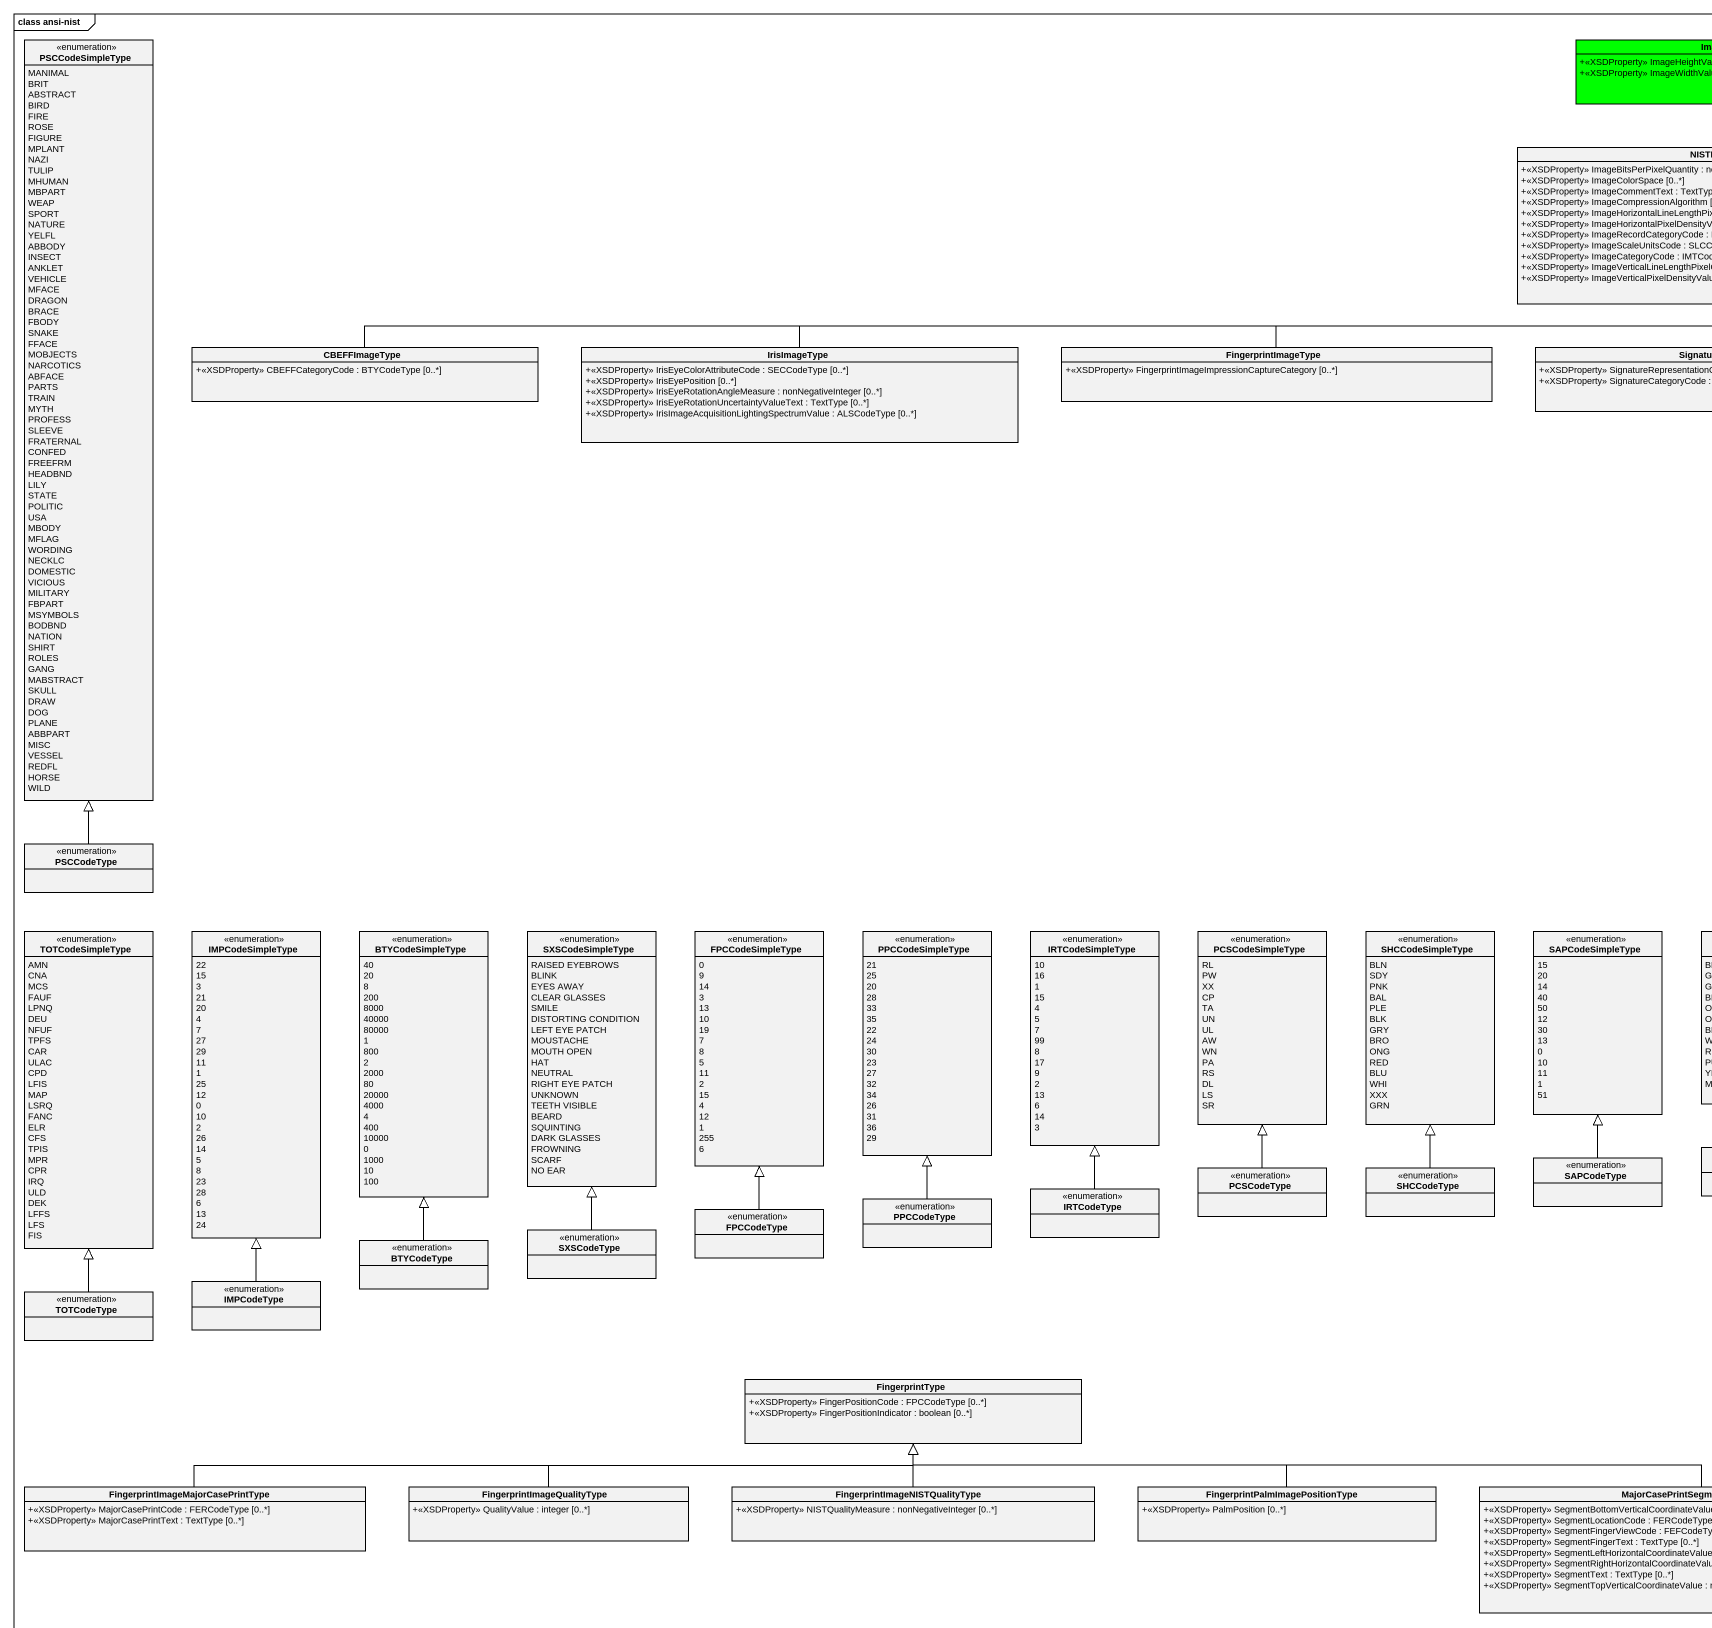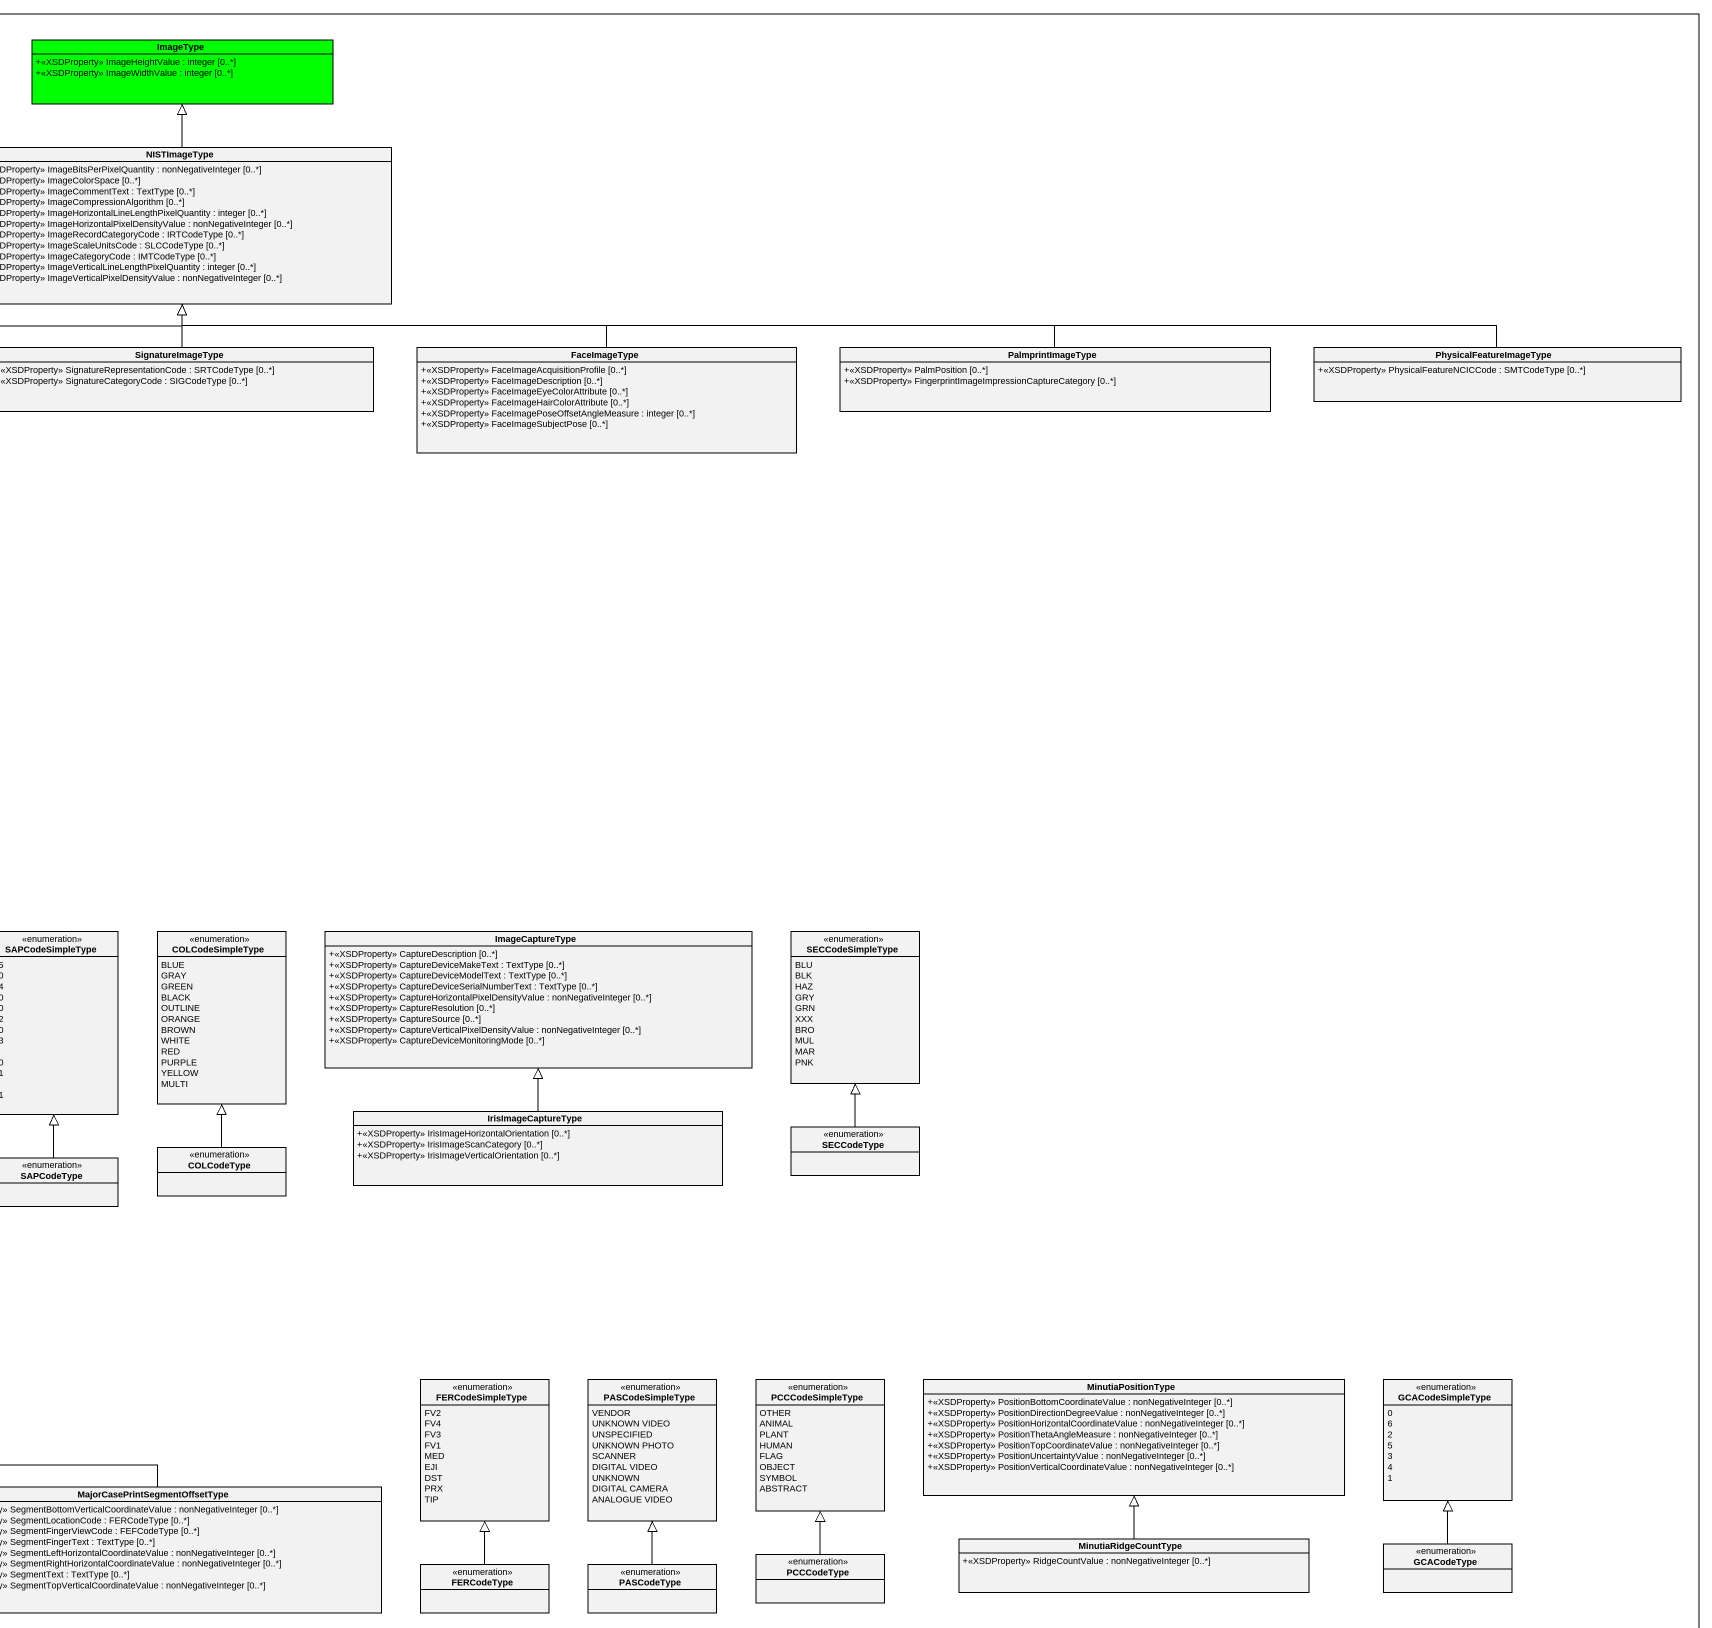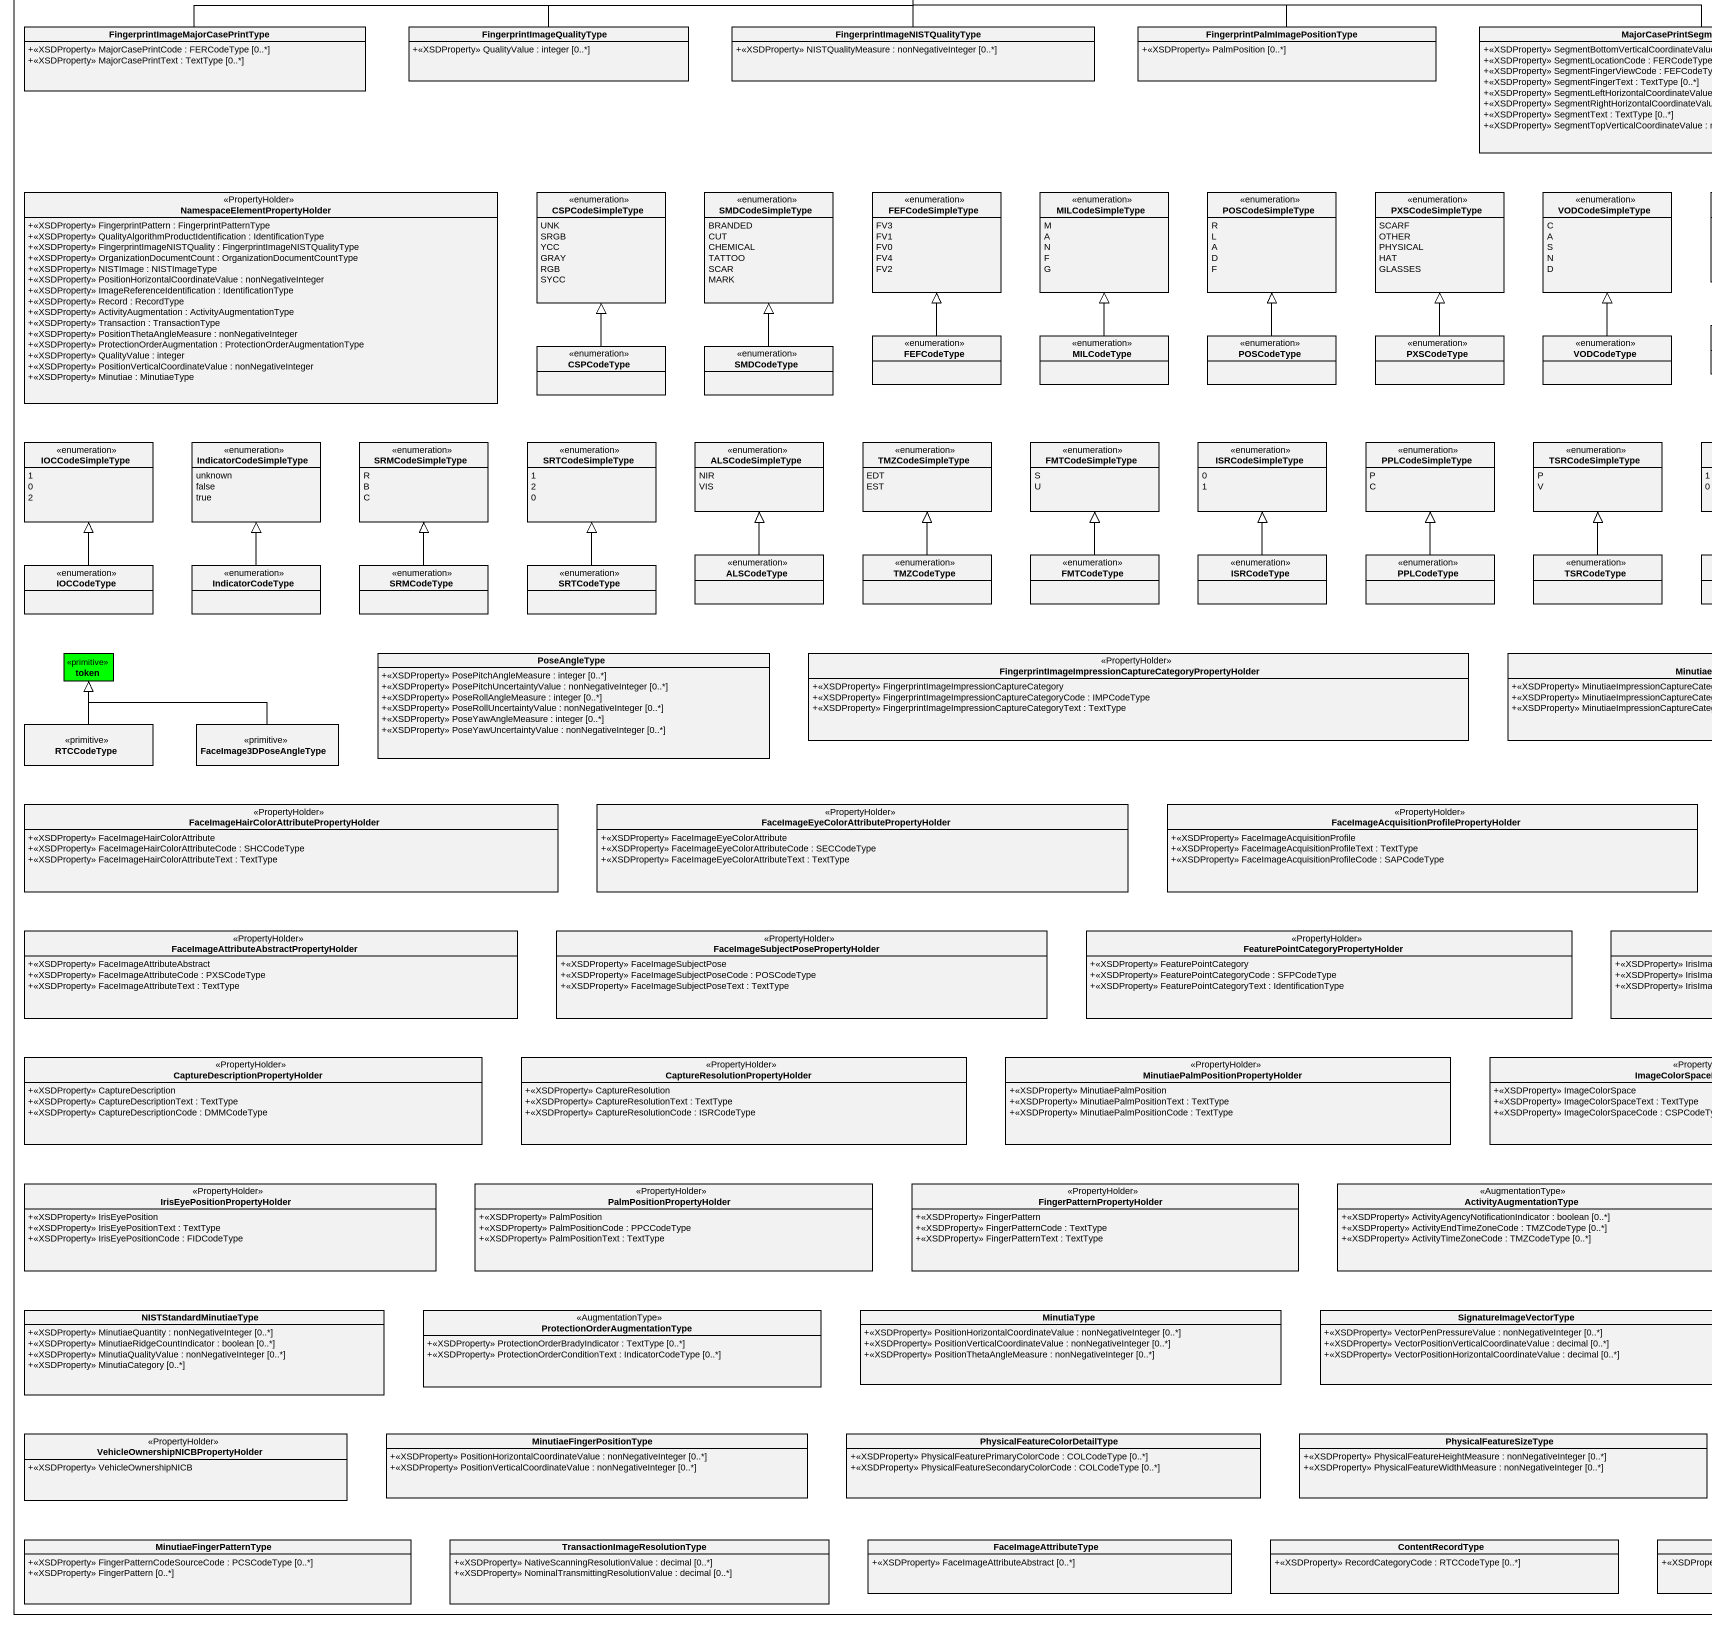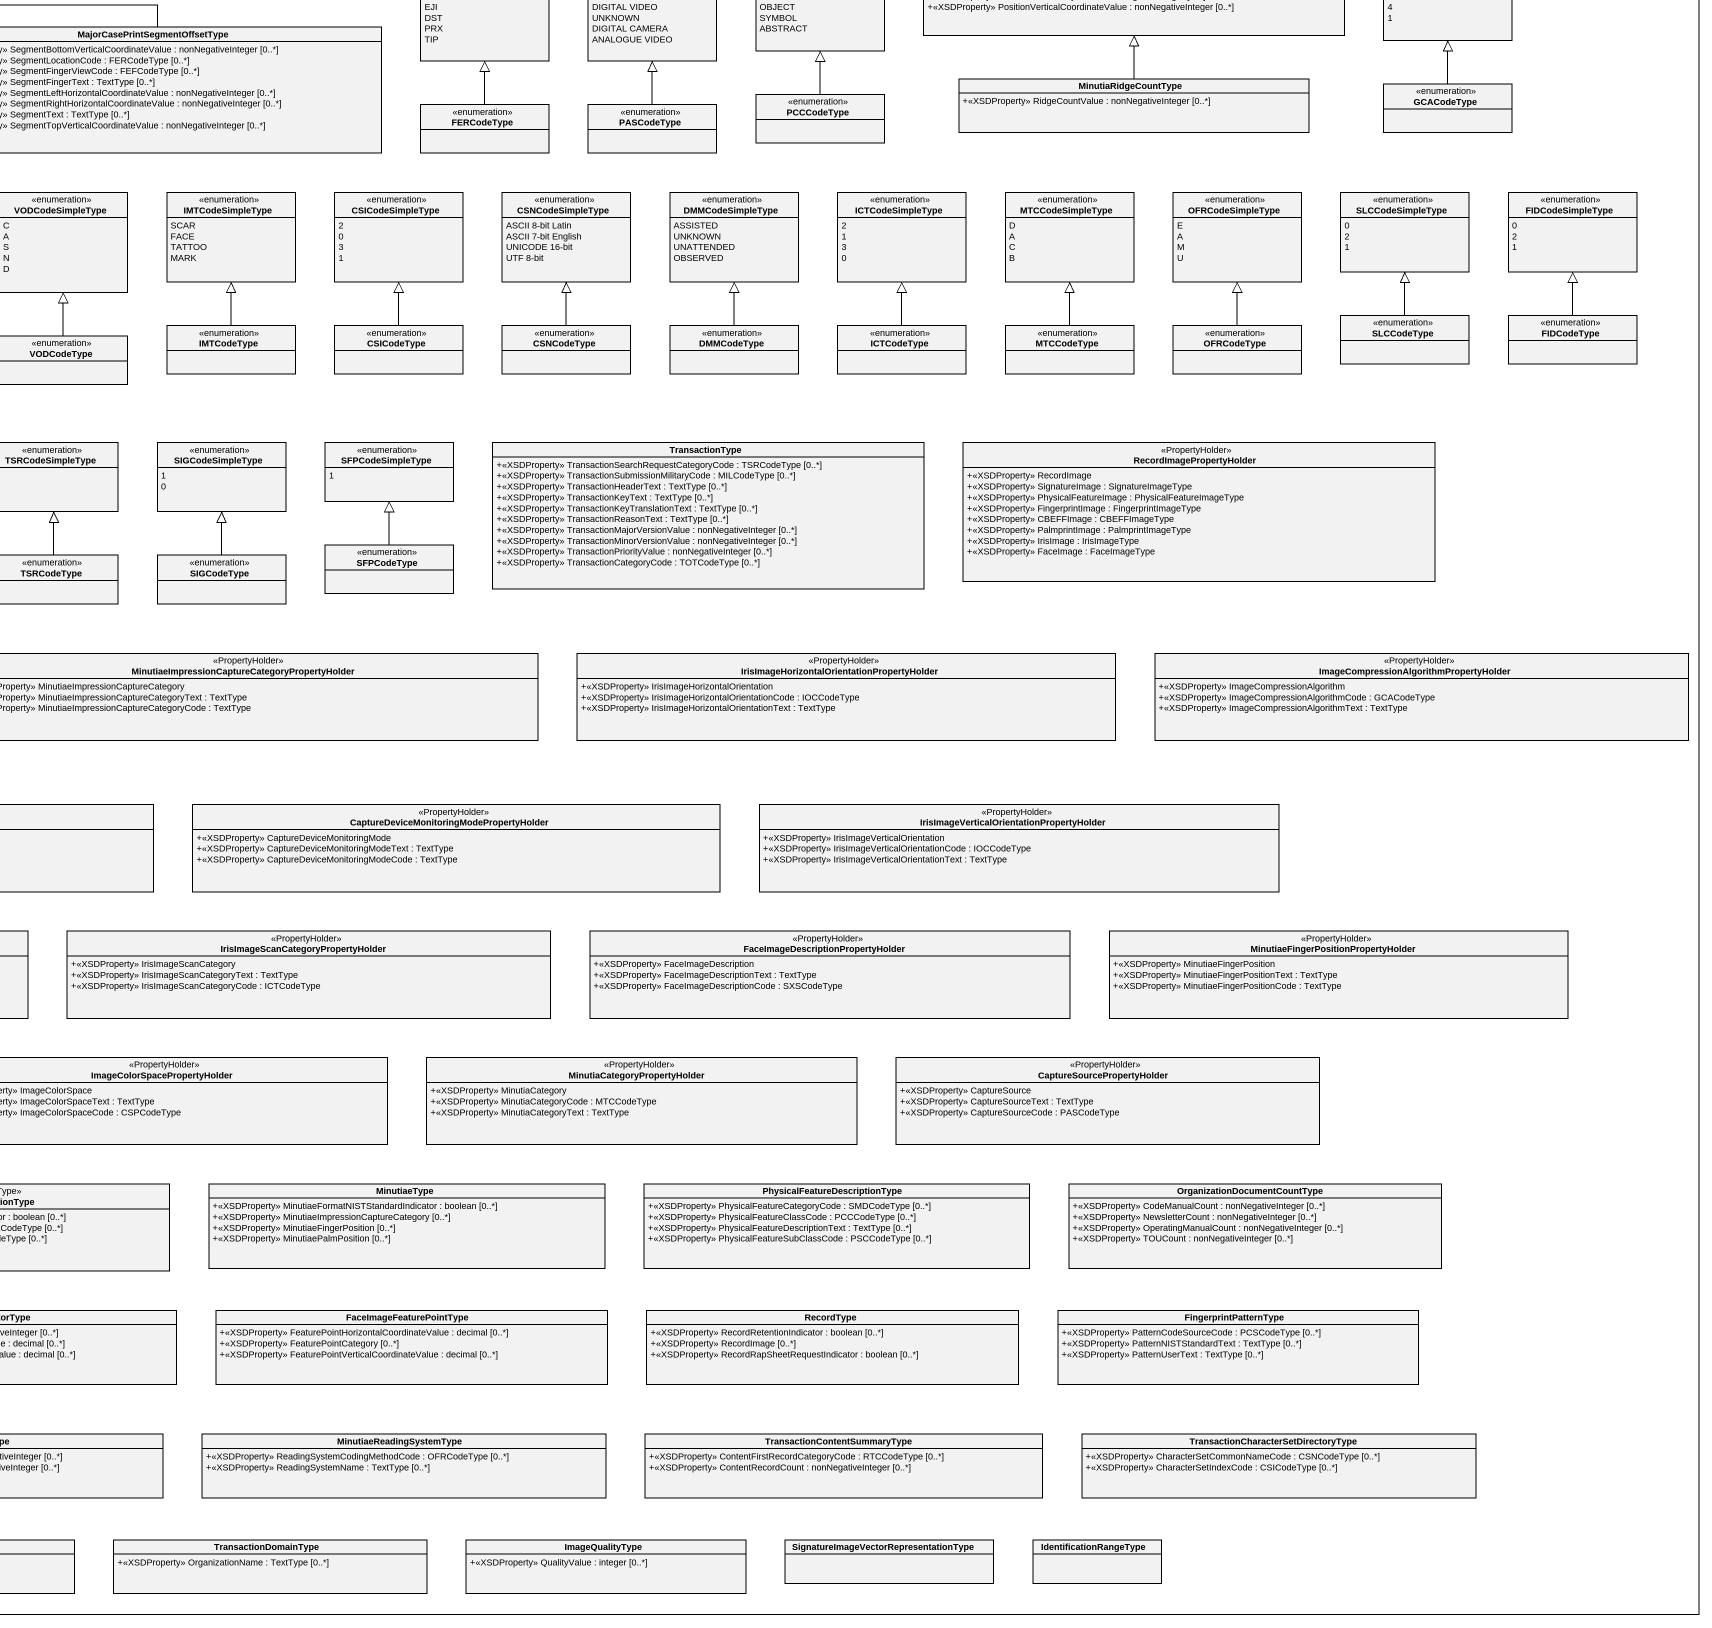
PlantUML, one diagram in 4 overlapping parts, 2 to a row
@startuml
mainframe class ansi-nist
hide circle
hide empty members
skinparam classAttributeIconSize 0
enum PSCCodeSimpleType {
  MANIMAL
  BRIT
  ABSTRACT
  BIRD
  FIRE
  ROSE
  FIGURE
  MPLANT
  NAZI
  TULIP
  MHUMAN
  MBPART
  WEAP
  SPORT
  NATURE
  YELFL
  ABBODY
  INSECT
  ANKLET
  VEHICLE
  MFACE
  DRAGON
  BRACE
  FBODY
  SNAKE
  FFACE
  MOBJECTS
  NARCOTICS
  ABFACE
  PARTS
  TRAIN
  MYTH
  PROFESS
  SLEEVE
  FRATERNAL
  CONFED
  FREEFRM
  HEADBND
  LILY
  STATE
  POLITIC
  USA
  MBODY
  MFLAG
  WORDING
  NECKLC
  DOMESTIC
  VICIOUS
  MILITARY
  FBPART
  MSYMBOLS
  BODBND
  NATION
  SHIRT
  ROLES
  GANG
  MABSTRACT
  SKULL
  DRAW
  DOG
  PLANE
  ABBPART
  MISC
  VESSEL
  REDFL
  HORSE
  WILD
}
class ImageType #00FF00 {
  +<<XSDProperty>> ImageHeightValue : integer [0..*]
  +<<XSDProperty>> ImageWidthValue : integer [0..*]
}
class NISTImageType {
  +<<XSDProperty>> ImageBitsPerPixelQuantity : nonNegativeInteger [0..*]
  +<<XSDProperty>> ImageColorSpace [0..*]
  +<<XSDProperty>> ImageCommentText : TextType [0..*]
  +<<XSDProperty>> ImageCompressionAlgorithm [0..*]
  +<<XSDProperty>> ImageHorizontalLineLengthPixelQuantity : integer [0..*]
  +<<XSDProperty>> ImageHorizontalPixelDensityValue : nonNegativeInteger [0..*]
  +<<XSDProperty>> ImageRecordCategoryCode : IRTCodeType [0..*]
  +<<XSDProperty>> ImageScaleUnitsCode : SLCCodeType [0..*]
  +<<XSDProperty>> ImageCategoryCode : IMTCodeType [0..*]
  +<<XSDProperty>> ImageVerticalLineLengthPixelQuantity : integer [0..*]
  +<<XSDProperty>> ImageVerticalPixelDensityValue : nonNegativeInteger [0..*]
}
class CBEFFImageType {
  +<<XSDProperty>> CBEFFCategoryCode : BTYCodeType [0..*]
}
class IrisImageType {
  +<<XSDProperty>> IrisEyeColorAttributeCode : SECCodeType [0..*]
  +<<XSDProperty>> IrisEyePosition [0..*]
  +<<XSDProperty>> IrisEyeRotationAngleMeasure : nonNegativeInteger [0..*]
  +<<XSDProperty>> IrisEyeRotationUncertaintyValueText : TextType [0..*]
  +<<XSDProperty>> IrisImageAcquisitionLightingSpectrumValue : ALSCodeType [0..*]
}
class FingerprintImageType {
  +<<XSDProperty>> FingerprintImageImpressionCaptureCategory [0..*]
}
class SignatureImageType {
  +<<XSDProperty>> SignatureRepresentationCode : SRTCodeType [0..*]
  +<<XSDProperty>> SignatureCategoryCode : SIGCodeType [0..*]
}
class FaceImageType {
  +<<XSDProperty>> FaceImageAcquisitionProfile [0..*]
  +<<XSDProperty>> FaceImageDescription [0..*]
  +<<XSDProperty>> FaceImageEyeColorAttribute [0..*]
  +<<XSDProperty>> FaceImageHairColorAttribute [0..*]
  +<<XSDProperty>> FaceImagePoseOffsetAngleMeasure : integer [0..*]
  +<<XSDProperty>> FaceImageSubjectPose [0..*]
}
class PalmprintImageType {
  +<<XSDProperty>> PalmPosition [0..*]
  +<<XSDProperty>> FingerprintImageImpressionCaptureCategory [0..*]
}
class PhysicalFeatureImageType {
  +<<XSDProperty>> PhysicalFeatureNCICCode : SMTCodeType [0..*]
}
enum PSCCodeType
enum TOTCodeSimpleType {
  AMN
  CNA
  MCS
  FAUF
  LPNQ
  DEU
  NFUF
  TPFS
  CAR
  ULAC
  CPD
  LFIS
  MAP
  LSRQ
  FANC
  ELR
  CFS
  TPIS
  MPR
  CPR
  IRQ
  ULD
  DEK
  LFFS
  LFS
  FIS
}
enum IMPCodeSimpleType {
  22
  15
  3
  21
  20
  4
  7
  27
  29
  11
  1
  25
  12
  0
  10
  2
  26
  14
  5
  8
  23
  28
  6
  13
  24
}
enum BTYCodeSimpleType {
  40
  20
  8
  200
  8000
  40000
  80000
  1
  800
  2
  2000
  80
  20000
  4000
  4
  400
  10000
  0
  1000
  10
  100
}
enum SXSCodeSimpleType {
  RAISED EYEBROWS
  BLINK
  EYES AWAY
  CLEAR GLASSES
  SMILE
  DISTORTING CONDITION
  LEFT EYE PATCH
  MOUSTACHE
  MOUTH OPEN
  HAT
  NEUTRAL
  RIGHT EYE PATCH
  UNKNOWN
  TEETH VISIBLE
  BEARD
  SQUINTING
  DARK GLASSES
  FROWNING
  SCARF
  NO EAR
}
enum FPCCodeSimpleType {
  0
  9
  14
  3
  13
  10
  19
  7
  8
  5
  11
  2
  15
  4
  12
  1
  255
  6
}
enum PPCCodeSimpleType {
  21
  25
  20
  28
  33
  35
  22
  24
  30
  23
  27
  32
  34
  26
  31
  36
  29
}
enum IRTCodeSimpleType {
  10
  16
  1
  15
  4
  5
  7
  99
  8
  17
  9
  2
  13
  6
  14
  3
}
enum PCSCodeSimpleType {
  RL
  PW
  XX
  CP
  TA
  UN
  UL
  AW
  WN
  PA
  RS
  DL
  LS
  SR
}
enum SHCCodeSimpleType {
  BLN
  SDY
  PNK
  BAL
  PLE
  BLK
  GRY
  BRO
  ONG
  RED
  BLU
  WHI
  XXX
  GRN
}
enum SAPCodeSimpleType {
  15
  20
  14
  40
  50
  12
  30
  13
  0
  10
  11
  1
  51
}
enum COLCodeSimpleType {
  BLUE
  GRAY
  GREEN
  BLACK
  OUTLINE
  ORANGE
  BROWN
  WHITE
  RED
  PURPLE
  YELLOW
  MULTI
}
class ImageCaptureType {
  +<<XSDProperty>> CaptureDescription [0..*]
  +<<XSDProperty>> CaptureDeviceMakeText : TextType [0..*]
  +<<XSDProperty>> CaptureDeviceModelText : TextType [0..*]
  +<<XSDProperty>> CaptureDeviceSerialNumberText : TextType [0..*]
  +<<XSDProperty>> CaptureHorizontalPixelDensityValue : nonNegativeInteger [0..*]
  +<<XSDProperty>> CaptureResolution [0..*]
  +<<XSDProperty>> CaptureSource [0..*]
  +<<XSDProperty>> CaptureVerticalPixelDensityValue : nonNegativeInteger [0..*]
  +<<XSDProperty>> CaptureDeviceMonitoringMode [0..*]
}
enum SECCodeSimpleType {
  BLU
  BLK
  HAZ
  GRY
  GRN
  XXX
  BRO
  MUL
  MAR
  PNK
}
class IrisImageCaptureType {
  +<<XSDProperty>> IrisImageHorizontalOrientation [0..*]
  +<<XSDProperty>> IrisImageScanCategory [0..*]
  +<<XSDProperty>> IrisImageVerticalOrientation [0..*]
}
enum SECCodeType
enum PCSCodeType
enum SHCCodeType
enum SAPCodeType
enum COLCodeType
enum FPCCodeType
enum PPCCodeType
enum IRTCodeType
enum BTYCodeType
enum SXSCodeType
enum TOTCodeType
enum IMPCodeType
class FingerprintType {
  +<<XSDProperty>> FingerPositionCode : FPCCodeType [0..*]
  +<<XSDProperty>> FingerPositionIndicator : boolean [0..*]
}
enum FERCodeSimpleType {
  FV2
  FV4
  FV3
  FV1
  MED
  EJI
  DST
  PRX
  TIP
}
enum PASCodeSimpleType {
  VENDOR
  UNKNOWN VIDEO
  UNSPECIFIED
  UNKNOWN PHOTO
  SCANNER
  DIGITAL VIDEO
  UNKNOWN
  DIGITAL CAMERA
  ANALOGUE VIDEO
}
enum PCCCodeSimpleType {
  OTHER
  ANIMAL
  PLANT
  HUMAN
  FLAG
  OBJECT
  SYMBOL
  ABSTRACT
}
class MinutiaPositionType {
  +<<XSDProperty>> PositionBottomCoordinateValue : nonNegativeInteger [0..*]
  +<<XSDProperty>> PositionDirectionDegreeValue : nonNegativeInteger [0..*]
  +<<XSDProperty>> PositionHorizontalCoordinateValue : nonNegativeInteger [0..*]
  +<<XSDProperty>> PositionThetaAngleMeasure : nonNegativeInteger [0..*]
  +<<XSDProperty>> PositionTopCoordinateValue : nonNegativeInteger [0..*]
  +<<XSDProperty>> PositionUncertaintyValue : nonNegativeInteger [0..*]
  +<<XSDProperty>> PositionVerticalCoordinateValue : nonNegativeInteger [0..*]
}
enum GCACodeSimpleType {
  0
  6
  2
  5
  3
  4
  1
}
class "FingerprintImageMajorCasePrintType" as FingerprintImageMajorCasePri {
  +<<XSDProperty>> MajorCasePrintCode : FERCodeType [0..*]
  +<<XSDProperty>> MajorCasePrintText : TextType [0..*]
}
class FingerprintImageQualityType {
  +<<XSDProperty>> QualityValue : integer [0..*]
}
class "FingerprintImageNISTQualityType" as FingerprintImageNISTQualityT {
  +<<XSDProperty>> NISTQualityMeasure : nonNegativeInteger [0..*]
}
class "FingerprintPalmImagePositionType" as FingerprintPalmImagePosition {
  +<<XSDProperty>> PalmPosition [0..*]
}
class "MajorCasePrintSegmentOffsetType" as MajorCasePrintSegmentOffsetT {
  +<<XSDProperty>> SegmentBottomVerticalCoordinateValue : nonNegativeInteger [0..*]
  +<<XSDProperty>> SegmentLocationCode : FERCodeType [0..*]
  +<<XSDProperty>> SegmentFingerViewCode : FEFCodeType [0..*]
  +<<XSDProperty>> SegmentFingerText : TextType [0..*]
  +<<XSDProperty>> SegmentLeftHorizontalCoordinateValue : nonNegativeInteger [0..*]
  +<<XSDProperty>> SegmentRightHorizontalCoordinateValue : nonNegativeInteger [0..*]
  +<<XSDProperty>> SegmentText : TextType [0..*]
  +<<XSDProperty>> SegmentTopVerticalCoordinateValue : nonNegativeInteger [0..*]
}
enum FERCodeType
enum PASCodeType
enum PCCCodeType
class MinutiaRidgeCountType {
  +<<XSDProperty>> RidgeCountValue : nonNegativeInteger [0..*]
}
enum GCACodeType
class "NamespaceElementPropertyHolder" as NamespaceElementPropertyHold <<PropertyHolder>> {
  +<<XSDProperty>> FingerprintPattern : FingerprintPatternType
  +<<XSDProperty>> QualityAlgorithmProductIdentification : IdentificationType
  +<<XSDProperty>> FingerprintImageNISTQuality : FingerprintImageNISTQualityType
  +<<XSDProperty>> OrganizationDocumentCount : OrganizationDocumentCountType
  +<<XSDProperty>> NISTImage : NISTImageType
  +<<XSDProperty>> PositionHorizontalCoordinateValue : nonNegativeInteger
  +<<XSDProperty>> ImageReferenceIdentification : IdentificationType
  +<<XSDProperty>> Record : RecordType
  +<<XSDProperty>> ActivityAugmentation : ActivityAugmentationType
  +<<XSDProperty>> Transaction : TransactionType
  +<<XSDProperty>> PositionThetaAngleMeasure : nonNegativeInteger
  +<<XSDProperty>> ProtectionOrderAugmentation : ProtectionOrderAugmentationType
  +<<XSDProperty>> QualityValue : integer
  +<<XSDProperty>> PositionVerticalCoordinateValue : nonNegativeInteger
  +<<XSDProperty>> Minutiae : MinutiaeType
}
enum CSPCodeSimpleType {
  UNK
  SRGB
  YCC
  GRAY
  RGB
  SYCC
}
enum SMDCodeSimpleType {
  BRANDED
  CUT
  CHEMICAL
  TATTOO
  SCAR
  MARK
}
enum FEFCodeSimpleType {
  FV3
  FV1
  FV0
  FV4
  FV2
}
enum MILCodeSimpleType {
  M
  A
  N
  F
  G
}
enum POSCodeSimpleType {
  R
  L
  A
  D
  F
}
enum PXSCodeSimpleType {
  SCARF
  OTHER
  PHYSICAL
  HAT
  GLASSES
}
enum VODCodeSimpleType {
  C
  A
  S
  N
  D
}
enum IMTCodeSimpleType {
  SCAR
  FACE
  TATTOO
  MARK
}
enum CSICodeSimpleType {
  2
  0
  3
  1
}
enum CSNCodeSimpleType {
  ASCII 8-bit Latin
  ASCII 7-bit English
  UNICODE 16-bit
  UTF 8-bit
}
enum DMMCodeSimpleType {
  ASSISTED
  UNKNOWN
  UNATTENDED
  OBSERVED
}
enum ICTCodeSimpleType {
  2
  1
  3
  0
}
enum MTCCodeSimpleType {
  D
  A
  C
  B
}
enum OFRCodeSimpleType {
  E
  A
  M
  U
}
enum SLCCodeSimpleType {
  0
  2
  1
}
enum FIDCodeSimpleType {
  0
  2
  1
}
enum FEFCodeType
enum MILCodeType
enum POSCodeType
enum PXSCodeType
enum VODCodeType
enum IMTCodeType
enum CSICodeType
enum CSNCodeType
enum DMMCodeType
enum ICTCodeType
enum MTCCodeType
enum OFRCodeType
enum SLCCodeType
enum FIDCodeType
enum CSPCodeType
enum SMDCodeType
enum IOCCodeSimpleType {
  1
  0
  2
}
enum IndicatorCodeSimpleType {
  unknown
  false
  true
}
enum SRMCodeSimpleType {
  R
  B
  C
}
enum SRTCodeSimpleType {
  1
  2
  0
}
enum ALSCodeSimpleType {
  NIR
  VIS
}
enum TMZCodeSimpleType {
  EDT
  EST
}
enum FMTCodeSimpleType {
  S
  U
}
enum ISRCodeSimpleType {
  0
  1
}
enum PPLCodeSimpleType {
  P
  C
}
enum TSRCodeSimpleType {
  P
  V
}
enum SIGCodeSimpleType {
  1
  0
}
enum SFPCodeSimpleType {
  1
}
class TransactionType {
  +<<XSDProperty>> TransactionSearchRequestCategoryCode : TSRCodeType [0..*]
  +<<XSDProperty>> TransactionSubmissionMilitaryCode : MILCodeType [0..*]
  +<<XSDProperty>> TransactionHeaderText : TextType [0..*]
  +<<XSDProperty>> TransactionKeyText : TextType [0..*]
  +<<XSDProperty>> TransactionKeyTranslationText : TextType [0..*]
  +<<XSDProperty>> TransactionReasonText : TextType [0..*]
  +<<XSDProperty>> TransactionMajorVersionValue : nonNegativeInteger [0..*]
  +<<XSDProperty>> TransactionMinorVersionValue : nonNegativeInteger [0..*]
  +<<XSDProperty>> TransactionPriorityValue : nonNegativeInteger [0..*]
  +<<XSDProperty>> TransactionCategoryCode : TOTCodeType [0..*]
}
class RecordImagePropertyHolder <<PropertyHolder>> {
  +<<XSDProperty>> RecordImage
  +<<XSDProperty>> SignatureImage : SignatureImageType
  +<<XSDProperty>> PhysicalFeatureImage : PhysicalFeatureImageType
  +<<XSDProperty>> FingerprintImage : FingerprintImageType
  +<<XSDProperty>> CBEFFImage : CBEFFImageType
  +<<XSDProperty>> PalmprintImage : PalmprintImageType
  +<<XSDProperty>> IrisImage : IrisImageType
  +<<XSDProperty>> FaceImage : FaceImageType
}
enum IOCCodeType
enum IndicatorCodeType
enum SRMCodeType
enum SRTCodeType
enum ALSCodeType
enum TMZCodeType
enum FMTCodeType
enum ISRCodeType
enum PPLCodeType
enum TSRCodeType
enum SIGCodeType
enum SFPCodeType
class token <<primitive>> #00FF00
class PoseAngleType {
  +<<XSDProperty>> PosePitchAngleMeasure : integer [0..*]
  +<<XSDProperty>> PosePitchUncertaintyValue : nonNegativeInteger [0..*]
  +<<XSDProperty>> PoseRollAngleMeasure : integer [0..*]
  +<<XSDProperty>> PoseRollUncertaintyValue : nonNegativeInteger [0..*]
  +<<XSDProperty>> PoseYawAngleMeasure : integer [0..*]
  +<<XSDProperty>> PoseYawUncertaintyValue : nonNegativeInteger [0..*]
}
class "FingerprintImageImpressionCaptureCategoryPropertyHolder" as FingerprintImageImpressionCa <<PropertyHolder>> {
  +<<XSDProperty>> FingerprintImageImpressionCaptureCategory
  +<<XSDProperty>> FingerprintImageImpressionCaptureCategoryCode : IMPCodeType
  +<<XSDProperty>> FingerprintImageImpressionCaptureCategoryText : TextType
}
class "MinutiaeImpressionCaptureCategoryPropertyHolder" as MinutiaeImpressionCaptureCat <<PropertyHolder>> {
  +<<XSDProperty>> MinutiaeImpressionCaptureCategory
  +<<XSDProperty>> MinutiaeImpressionCaptureCategoryText : TextType
  +<<XSDProperty>> MinutiaeImpressionCaptureCategoryCode : TextType
}
class "IrisImageHorizontalOrientationPropertyHolder" as IrisImageHorizontalOrientati <<PropertyHolder>> {
  +<<XSDProperty>> IrisImageHorizontalOrientation
  +<<XSDProperty>> IrisImageHorizontalOrientationCode : IOCCodeType
  +<<XSDProperty>> IrisImageHorizontalOrientationText : TextType
}
class "ImageCompressionAlgorithmPropertyHolder" as ImageCompressionAlgorithmPro <<PropertyHolder>> {
  +<<XSDProperty>> ImageCompressionAlgorithm
  +<<XSDProperty>> ImageCompressionAlgorithmCode : GCACodeType
  +<<XSDProperty>> ImageCompressionAlgorithmText : TextType
}
class RTCCodeType <<primitive>>
class FaceImage3DPoseAngleType <<primitive>>
class "FaceImageHairColorAttributePropertyHolder" as FaceImageHairColorAttributeP <<PropertyHolder>> {
  +<<XSDProperty>> FaceImageHairColorAttribute
  +<<XSDProperty>> FaceImageHairColorAttributeCode : SHCCodeType
  +<<XSDProperty>> FaceImageHairColorAttributeText : TextType
}
class "FaceImageEyeColorAttributePropertyHolder" as FaceImageEyeColorAttributePr <<PropertyHolder>> {
  +<<XSDProperty>> FaceImageEyeColorAttribute
  +<<XSDProperty>> FaceImageEyeColorAttributeCode : SECCodeType
  +<<XSDProperty>> FaceImageEyeColorAttributeText : TextType
}
class "FaceImageAcquisitionProfilePropertyHolder" as FaceImageAcquisitionProfileP <<PropertyHolder>> {
  +<<XSDProperty>> FaceImageAcquisitionProfile
  +<<XSDProperty>> FaceImageAcquisitionProfileText : TextType
  +<<XSDProperty>> FaceImageAcquisitionProfileCode : SAPCodeType
}
class "CaptureDeviceMonitoringModePropertyHolder" as CaptureDeviceMonitoringModeP <<PropertyHolder>> {
  +<<XSDProperty>> CaptureDeviceMonitoringMode
  +<<XSDProperty>> CaptureDeviceMonitoringModeText : TextType
  +<<XSDProperty>> CaptureDeviceMonitoringModeCode : TextType
}
class "IrisImageVerticalOrientationPropertyHolder" as IrisImageVerticalOrientation <<PropertyHolder>> {
  +<<XSDProperty>> IrisImageVerticalOrientation
  +<<XSDProperty>> IrisImageVerticalOrientationCode : IOCCodeType
  +<<XSDProperty>> IrisImageVerticalOrientationText : TextType
}
class "FaceImageAttributeAbstractPropertyHolder" as FaceImageAttributeAbstractPr <<PropertyHolder>> {
  +<<XSDProperty>> FaceImageAttributeAbstract
  +<<XSDProperty>> FaceImageAttributeCode : PXSCodeType
  +<<XSDProperty>> FaceImageAttributeText : TextType
}
class "FaceImageSubjectPosePropertyHolder" as FaceImageSubjectPoseProperty <<PropertyHolder>> {
  +<<XSDProperty>> FaceImageSubjectPose
  +<<XSDProperty>> FaceImageSubjectPoseCode : POSCodeType
  +<<XSDProperty>> FaceImageSubjectPoseText : TextType
}
class "FeaturePointCategoryPropertyHolder" as FeaturePointCategoryProperty <<PropertyHolder>> {
  +<<XSDProperty>> FeaturePointCategory
  +<<XSDProperty>> FeaturePointCategoryCode : SFPCodeType
  +<<XSDProperty>> FeaturePointCategoryText : IdentificationType
}
class "IrisImageScanCategoryPropertyHolder" as IrisImageScanCategoryPropert <<PropertyHolder>> {
  +<<XSDProperty>> IrisImageScanCategory
  +<<XSDProperty>> IrisImageScanCategoryText : TextType
  +<<XSDProperty>> IrisImageScanCategoryCode : ICTCodeType
}
class "FaceImageDescriptionPropertyHolder" as FaceImageDescriptionProperty <<PropertyHolder>> {
  +<<XSDProperty>> FaceImageDescription
  +<<XSDProperty>> FaceImageDescriptionText : TextType
  +<<XSDProperty>> FaceImageDescriptionCode : SXSCodeType
}
class "MinutiaeFingerPositionPropertyHolder" as MinutiaeFingerPositionProper <<PropertyHolder>> {
  +<<XSDProperty>> MinutiaeFingerPosition
  +<<XSDProperty>> MinutiaeFingerPositionText : TextType
  +<<XSDProperty>> MinutiaeFingerPositionCode : TextType
}
class "CaptureDescriptionPropertyHolder" as CaptureDescriptionPropertyHo <<PropertyHolder>> {
  +<<XSDProperty>> CaptureDescription
  +<<XSDProperty>> CaptureDescriptionText : TextType
  +<<XSDProperty>> CaptureDescriptionCode : DMMCodeType
}
class "CaptureResolutionPropertyHolder" as CaptureResolutionPropertyHol <<PropertyHolder>> {
  +<<XSDProperty>> CaptureResolution
  +<<XSDProperty>> CaptureResolutionText : TextType
  +<<XSDProperty>> CaptureResolutionCode : ISRCodeType
}
class "MinutiaePalmPositionPropertyHolder" as MinutiaePalmPositionProperty <<PropertyHolder>> {
  +<<XSDProperty>> MinutiaePalmPosition
  +<<XSDProperty>> MinutiaePalmPositionText : TextType
  +<<XSDProperty>> MinutiaePalmPositionCode : TextType
}
class "ImageColorSpacePropertyHolder" as ImageColorSpacePropertyHolde <<PropertyHolder>> {
  +<<XSDProperty>> ImageColorSpace
  +<<XSDProperty>> ImageColorSpaceText : TextType
  +<<XSDProperty>> ImageColorSpaceCode : CSPCodeType
}
class "MinutiaCategoryPropertyHolder" as MinutiaCategoryPropertyHolde <<PropertyHolder>> {
  +<<XSDProperty>> MinutiaCategory
  +<<XSDProperty>> MinutiaCategoryCode : MTCCodeType
  +<<XSDProperty>> MinutiaCategoryText : TextType
}
class CaptureSourcePropertyHolder <<PropertyHolder>> {
  +<<XSDProperty>> CaptureSource
  +<<XSDProperty>> CaptureSourceText : TextType
  +<<XSDProperty>> CaptureSourceCode : PASCodeType
}
class "IrisEyePositionPropertyHolder" as IrisEyePositionPropertyHolde <<PropertyHolder>> {
  +<<XSDProperty>> IrisEyePosition
  +<<XSDProperty>> IrisEyePositionText : TextType
  +<<XSDProperty>> IrisEyePositionCode : FIDCodeType
}
class PalmPositionPropertyHolder <<PropertyHolder>> {
  +<<XSDProperty>> PalmPosition
  +<<XSDProperty>> PalmPositionCode : PPCCodeType
  +<<XSDProperty>> PalmPositionText : TextType
}
class FingerPatternPropertyHolder <<PropertyHolder>> {
  +<<XSDProperty>> FingerPattern
  +<<XSDProperty>> FingerPatternCode : TextType
  +<<XSDProperty>> FingerPatternText : TextType
}
class ActivityAugmentationType <<AugmentationType>> {
  +<<XSDProperty>> ActivityAgencyNotificationIndicator : boolean [0..*]
  +<<XSDProperty>> ActivityEndTimeZoneCode : TMZCodeType [0..*]
  +<<XSDProperty>> ActivityTimeZoneCode : TMZCodeType [0..*]
}
class MinutiaeType {
  +<<XSDProperty>> MinutiaeFormatNISTStandardIndicator : boolean [0..*]
  +<<XSDProperty>> MinutiaeImpressionCaptureCategory [0..*]
  +<<XSDProperty>> MinutiaeFingerPosition [0..*]
  +<<XSDProperty>> MinutiaePalmPosition [0..*]
}
class "PhysicalFeatureDescriptionType" as PhysicalFeatureDescriptionTy {
  +<<XSDProperty>> PhysicalFeatureCategoryCode : SMDCodeType [0..*]
  +<<XSDProperty>> PhysicalFeatureClassCode : PCCCodeType [0..*]
  +<<XSDProperty>> PhysicalFeatureDescriptionText : TextType [0..*]
  +<<XSDProperty>> PhysicalFeatureSubClassCode : PSCCodeType [0..*]
}
class "OrganizationDocumentCountType" as OrganizationDocumentCountTyp {
  +<<XSDProperty>> CodeManualCount : nonNegativeInteger [0..*]
  +<<XSDProperty>> NewsletterCount : nonNegativeInteger [0..*]
  +<<XSDProperty>> OperatingManualCount : nonNegativeInteger [0..*]
  +<<XSDProperty>> TOUCount : nonNegativeInteger [0..*]
}
class NISTStandardMinutiaeType {
  +<<XSDProperty>> MinutiaeQuantity : nonNegativeInteger [0..*]
  +<<XSDProperty>> MinutiaeRidgeCountIndicator : boolean [0..*]
  +<<XSDProperty>> MinutiaQualityValue : nonNegativeInteger [0..*]
  +<<XSDProperty>> MinutiaCategory [0..*]
}
class "ProtectionOrderAugmentationType" as ProtectionOrderAugmentationT <<AugmentationType>> {
  +<<XSDProperty>> ProtectionOrderBradyIndicator : TextType [0..*]
  +<<XSDProperty>> ProtectionOrderConditionText : IndicatorCodeType [0..*]
}
class MinutiaType {
  +<<XSDProperty>> PositionHorizontalCoordinateValue : nonNegativeInteger [0..*]
  +<<XSDProperty>> PositionVerticalCoordinateValue : nonNegativeInteger [0..*]
  +<<XSDProperty>> PositionThetaAngleMeasure : nonNegativeInteger [0..*]
}
class SignatureImageVectorType {
  +<<XSDProperty>> VectorPenPressureValue : nonNegativeInteger [0..*]
  +<<XSDProperty>> VectorPositionVerticalCoordinateValue : decimal [0..*]
  +<<XSDProperty>> VectorPositionHorizontalCoordinateValue : decimal [0..*]
}
class FaceImageFeaturePointType {
  +<<XSDProperty>> FeaturePointHorizontalCoordinateValue : decimal [0..*]
  +<<XSDProperty>> FeaturePointCategory [0..*]
  +<<XSDProperty>> FeaturePointVerticalCoordinateValue : decimal [0..*]
}
class RecordType {
  +<<XSDProperty>> RecordRetentionIndicator : boolean [0..*]
  +<<XSDProperty>> RecordImage [0..*]
  +<<XSDProperty>> RecordRapSheetRequestIndicator : boolean [0..*]
}
class FingerprintPatternType {
  +<<XSDProperty>> PatternCodeSourceCode : PCSCodeType [0..*]
  +<<XSDProperty>> PatternNISTStandardText : TextType [0..*]
  +<<XSDProperty>> PatternUserText : TextType [0..*]
}
class "VehicleOwnershipNICBPropertyHolder" as VehicleOwnershipNICBProperty <<PropertyHolder>> {
  +<<XSDProperty>> VehicleOwnershipNICB
}
class MinutiaeFingerPositionType {
  +<<XSDProperty>> PositionHorizontalCoordinateValue : nonNegativeInteger [0..*]
  +<<XSDProperty>> PositionVerticalCoordinateValue : nonNegativeInteger [0..*]
}
class "PhysicalFeatureColorDetailType" as PhysicalFeatureColorDetailTy {
  +<<XSDProperty>> PhysicalFeaturePrimaryColorCode : COLCodeType [0..*]
  +<<XSDProperty>> PhysicalFeatureSecondaryColorCode : COLCodeType [0..*]
}
class PhysicalFeatureSizeType {
  +<<XSDProperty>> PhysicalFeatureHeightMeasure : nonNegativeInteger [0..*]
  +<<XSDProperty>> PhysicalFeatureWidthMeasure : nonNegativeInteger [0..*]
}
class MinutiaeReadingSystemType {
  +<<XSDProperty>> ReadingSystemCodingMethodCode : OFRCodeType [0..*]
  +<<XSDProperty>> ReadingSystemName : TextType [0..*]
}
class "TransactionContentSummaryType" as TransactionContentSummaryTyp {
  +<<XSDProperty>> ContentFirstRecordCategoryCode : RTCCodeType [0..*]
  +<<XSDProperty>> ContentRecordCount : nonNegativeInteger [0..*]
}
class "TransactionCharacterSetDirectoryType" as TransactionCharacterSetDirec {
  +<<XSDProperty>> CharacterSetCommonNameCode : CSNCodeType [0..*]
  +<<XSDProperty>> CharacterSetIndexCode : CSICodeType [0..*]
}
class MinutiaeFingerPatternType {
  +<<XSDProperty>> FingerPatternCodeSourceCode : PCSCodeType [0..*]
  +<<XSDProperty>> FingerPattern [0..*]
}
class "TransactionImageResolutionType" as TransactionImageResolutionTy {
  +<<XSDProperty>> NativeScanningResolutionValue : decimal [0..*]
  +<<XSDProperty>> NominalTransmittingResolutionValue : decimal [0..*]
}
class FaceImageAttributeType {
  +<<XSDProperty>> FaceImageAttributeAbstract [0..*]
}
class ContentRecordType {
  +<<XSDProperty>> RecordCategoryCode : RTCCodeType [0..*]
}
class TransactionDomainType {
  +<<XSDProperty>> OrganizationName : TextType [0..*]
}
class ImageQualityType {
  +<<XSDProperty>> QualityValue : integer [0..*]
}
class "SignatureImageVectorRepresentationType" as SignatureImageVectorRepresen
class IdentificationRangeType
NISTImageType -up-|> ImageType
CBEFFImageType -right-|> NISTImageType
IrisImageType -right-|> NISTImageType
FingerprintImageType -right-|> NISTImageType
SignatureImageType -up-|> NISTImageType
FaceImageType -left-|> NISTImageType
PalmprintImageType -left-|> NISTImageType
PhysicalFeatureImageType -left-|> NISTImageType
PSCCodeType -up-|> PSCCodeSimpleType
IrisImageCaptureType -up-|> ImageCaptureType
SECCodeType -up-|> SECCodeSimpleType
PCSCodeType -up-|> PCSCodeSimpleType
SHCCodeType -up-|> SHCCodeSimpleType
SAPCodeType -up-|> SAPCodeSimpleType
COLCodeType -up-|> COLCodeSimpleType
FPCCodeType -up-|> FPCCodeSimpleType
PPCCodeType -up-|> PPCCodeSimpleType
IRTCodeType -up-|> IRTCodeSimpleType
BTYCodeType -up-|> BTYCodeSimpleType
SXSCodeType -up-|> SXSCodeSimpleType
TOTCodeType -up-|> TOTCodeSimpleType
IMPCodeType -up-|> IMPCodeSimpleType
FingerprintImageMajorCasePri -right-|> FingerprintType
FingerprintImageQualityType -right-|> FingerprintType
FingerprintImageNISTQualityT -up-|> FingerprintType
FingerprintPalmImagePosition -left-|> FingerprintType
MajorCasePrintSegmentOffsetT -left-|> FingerprintType
FERCodeType -up-|> FERCodeSimpleType
PASCodeType -up-|> PASCodeSimpleType
PCCCodeType -up-|> PCCCodeSimpleType
MinutiaRidgeCountType -up-|> MinutiaPositionType
GCACodeType -up-|> GCACodeSimpleType
FEFCodeType -up-|> FEFCodeSimpleType
MILCodeType -up-|> MILCodeSimpleType
POSCodeType -up-|> POSCodeSimpleType
PXSCodeType -up-|> PXSCodeSimpleType
VODCodeType -up-|> VODCodeSimpleType
IMTCodeType -up-|> IMTCodeSimpleType
CSICodeType -up-|> CSICodeSimpleType
CSNCodeType -up-|> CSNCodeSimpleType
DMMCodeType -up-|> DMMCodeSimpleType
ICTCodeType -up-|> ICTCodeSimpleType
MTCCodeType -up-|> MTCCodeSimpleType
OFRCodeType -up-|> OFRCodeSimpleType
SLCCodeType -up-|> SLCCodeSimpleType
FIDCodeType -up-|> FIDCodeSimpleType
CSPCodeType -up-|> CSPCodeSimpleType
SMDCodeType -up-|> SMDCodeSimpleType
IOCCodeType -up-|> IOCCodeSimpleType
IndicatorCodeType -up-|> IndicatorCodeSimpleType
SRMCodeType -up-|> SRMCodeSimpleType
SRTCodeType -up-|> SRTCodeSimpleType
ALSCodeType -up-|> ALSCodeSimpleType
TMZCodeType -up-|> TMZCodeSimpleType
FMTCodeType -up-|> FMTCodeSimpleType
ISRCodeType -up-|> ISRCodeSimpleType
PPLCodeType -up-|> PPLCodeSimpleType
TSRCodeType -up-|> TSRCodeSimpleType
SIGCodeType -up-|> SIGCodeSimpleType
SFPCodeType -up-|> SFPCodeSimpleType
RTCCodeType -up-|> token
FaceImage3DPoseAngleType -left-|> token
@enduml
